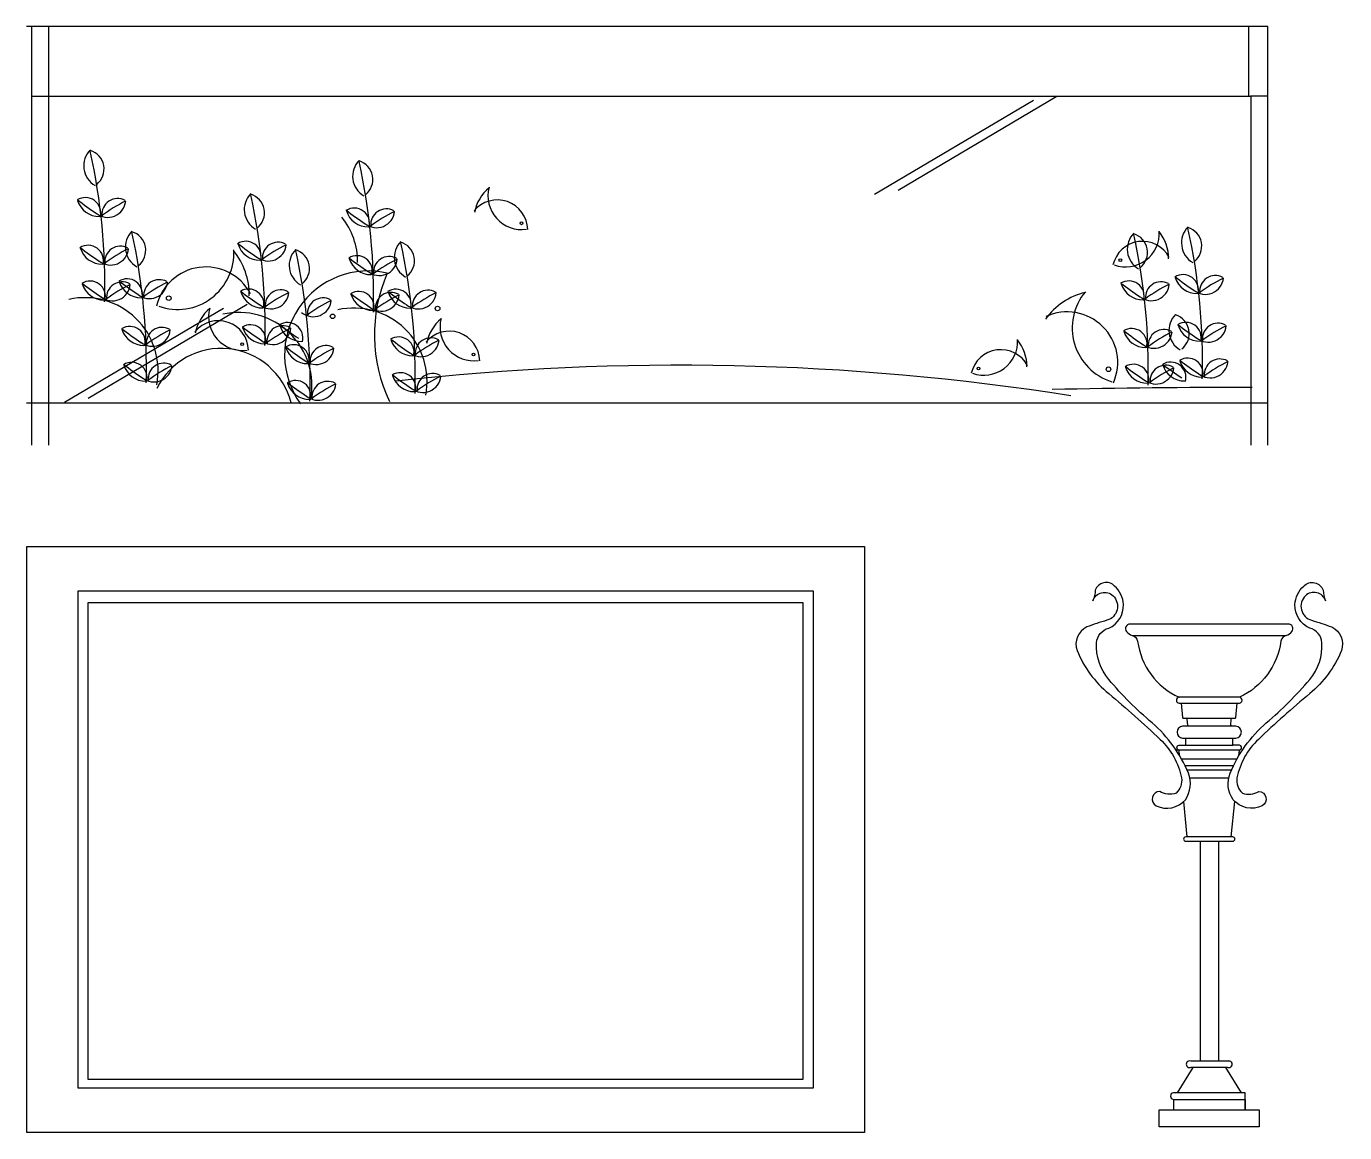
# Model space of a CAD drawing. Extents: x -42728 to 99010, y -18674 to 47645.
# Drawn here: x 60317 to 61891, y 5650 to 6971 of the extents above; entities that cross this region are included whole.
import ezdxf

# ---------------------------------------------------------------- set-up
doc = ezdxf.new("R2010")
doc.units = 0
doc.header["$LTSCALE"] = 100
doc.header["$MEASUREMENT"] = 0
doc.layers.get('0').update_dxf_attribs({"linetype": 'CONTINUOUS'})
doc.layers.add('9', color=9, linetype='CONTINUOUS')
doc.layers.add('PUB_TEXT', color=7, linetype='CONTINUOUS')

# ---------------------------------------------------------------- blocks, each defined once
blk = doc.blocks.new('鱼缸')
at = {"color": 9}
blk.add_line((1476.2, 50), (-6.2, 50), dxfattribs=at)
blk.add_line((0, 0), (0, 0))
at = {"layer": '9'}
for p, q in [((1453.7, 415.8), (1453.7, 500.1)), ((1196.3, 411.6), (1006.4, 299.2)), ((1224.4, 416.3), (1034.6, 303.9)), ((1455.5, 417.2), (1476.2, 417.2)), ((229.3, 163.3), (39.4, 50.9)), ((257.4, 168), (67.6, 55.6))]:
    blk.add_line(p, q, dxfattribs=at)
for points in [[(1476.2, 0), (1476.2, 500.1), (-6.2, 500.1)], [(0, 500.1), (0, 0)], [(13.8, 500.1), (13.8, 500)], [(20, 500.1), (20, 0)], [(1456.2, 0), (1456.2, 416.2), (0, 416.2)]]:
    blk.add_lwpolyline(points, dxfattribs=at)
at = {"layer": '9', "color": 30}
for centre, radius in [((585.1, 264.9), 1.64), ((163.8, 175.5), 2.74), ((251.6, 120.7), 1.64), ((527.8, 108.2), 1.64)]:
    blk.add_circle(centre, radius, dxfattribs=at)
at = {"layer": '9', "color": 220}
for centre, radius in [((1300.1, 220.9), 1.64), ((1130.8, 91.6), 1.64), ((1286, 90.6), 2.74)]:
    blk.add_circle(centre, radius, dxfattribs=at)
at = {"layer": '9', "color": 3}
for centre in [(484.8, 163.1), (359.4, 153.8)]:
    blk.add_circle(centre, 2.74, dxfattribs=at)
for centre, radius, start, end in [((89.3, 333.5), 27, 135.1409, 240.0603), ((63.2, 329.6), 23.3, 308.5363, 72.7986), ((-653, 192), 740.4, 358.391, 12.4131), ((410.3, 321), 27, 135.1409, 240.0603), ((384.2, 317.2), 23.3, 308.5363, 72.7986), ((-332, 179.5), 740.4, 358.391, 12.4131), ((280.9, 281.3), 27, 135.1409, 240.0603), ((254.8, 277.4), 23.3, 308.5363, 72.7986), ((64.2, 277.2), 18.4, 345.405, 122.2796), ((307.3, 622.3), 415, 232.5064, 236.3734), ((81, 300.3), 27.3, 197.0271, 270.4315), ((91, 293.5), 21.5, 229.6201, 354.6382), ((198.3, 118.8), 192.9, 116.478, 126.4897), ((102.7, 275.8), 18.7, 61.4184, 186.3129), ((-461.4, 139.7), 740.4, 358.391, 12.4131), ((385.2, 264.7), 18.4, 345.405, 122.2796), ((628.3, 609.8), 415, 232.5064, 236.3734), ((402, 287.9), 27.3, 197.0271, 270.4315), ((412, 281.1), 21.5, 229.6201, 354.6382), ((519.3, 106.4), 192.9, 116.478, 126.4897), ((423.7, 263.4), 18.7, 61.4184, 186.3129), ((139, 236.5), 27, 135.1409, 240.0603), ((113, 232.6), 23.3, 308.5363, 72.7986), ((-603.3, 95), 740.4, 358.391, 12.4131), ((1335.4, 234), 27, 135.1409, 240.0603), ((1309.3, 230.1), 23.3, 308.5363, 72.7986), ((1400.1, 241.5), 27, 135.1409, 240.0603), ((1374, 237.6), 23.3, 308.5363, 72.7986), ((657.8, 100), 740.4, 358.391, 12.4131), ((67.5, 220.2), 18.4, 345.405, 122.2796), ((106, 218.9), 18.7, 61.4184, 186.3129), ((255.8, 225), 18.4, 345.405, 122.2796), ((498.9, 570.1), 415, 232.5064, 236.3734), ((272.6, 248.1), 27.3, 197.0271, 270.4315), ((282.6, 241.3), 21.5, 229.6201, 354.6382), ((389.9, 66.6), 192.9, 116.478, 126.4897), ((294.3, 223.6), 18.7, 61.4184, 186.3129), ((460.1, 224.1), 27, 135.1409, 240.0603), ((434, 220.2), 23.3, 308.5363, 72.7986), ((-282.2, 82.6), 740.4, 358.391, 12.4131), ((593.1, 92.5), 740.4, 358.391, 12.4131), ((310.6, 565.3), 415, 232.5064, 236.3734), ((84.3, 243.4), 27.3, 197.0271, 270.4315), ((94.3, 236.5), 21.5, 229.6201, 354.6382), ((201.6, 61.9), 192.9, 116.478, 126.4897), ((334.6, 214.7), 27, 135.1409, 240.0603), ((308.6, 210.9), 23.3, 308.5363, 72.7986), ((-407.7, 73.2), 740.4, 358.391, 12.4131), ((388.5, 207.8), 18.4, 345.405, 122.2796), ((631.6, 552.9), 415, 232.5064, 236.3734), ((405.3, 230.9), 27.3, 197.0271, 270.4315), ((415.3, 224.1), 21.5, 229.6201, 354.6382), ((522.6, 49.4), 192.9, 116.478, 126.4897), ((427, 206.5), 18.7, 61.4184, 186.3129), ((69.7, 177.5), 18.4, 345.405, 122.2796), ((312.8, 522.6), 415, 232.5064, 236.3734), ((86.5, 200.6), 27.3, 197.0271, 270.4315), ((96.5, 193.8), 21.5, 229.6201, 354.6382), ((203.8, 19.2), 192.9, 116.478, 126.4897), ((108.2, 176.2), 18.7, 61.4184, 186.3129), ((114, 180.2), 18.4, 345.405, 122.2796), ((357.1, 525.3), 415, 232.5064, 236.3734), ((130.7, 203.3), 27.3, 197.0271, 270.4315), ((140.8, 196.5), 21.5, 229.6201, 354.6382), ((248.1, 21.8), 192.9, 116.478, 126.4897), ((152.5, 178.9), 18.7, 61.4184, 186.3129), ((1310.3, 177.7), 18.4, 345.405, 122.2796), ((1553.4, 522.8), 415, 232.5064, 236.3734), ((1327.1, 200.8), 27.3, 197.0271, 270.4315), ((1337.1, 194), 21.5, 229.6201, 354.6382), ((1444.4, 19.4), 192.9, 116.478, 126.4897), ((1348.8, 176.4), 18.7, 61.4184, 186.3129), ((1375, 185.2), 18.4, 345.405, 122.2796), ((1618.1, 530.3), 415, 232.5064, 236.3734), ((1391.8, 208.3), 27.3, 197.0271, 270.4315), ((1401.8, 201.5), 21.5, 229.6201, 354.6382), ((1509.1, 26.8), 192.9, 116.478, 126.4897), ((1413.5, 183.8), 18.7, 61.4184, 186.3129), ((259.1, 168), 18.4, 345.405, 122.2796), ((502.2, 513.1), 415, 232.5064, 236.3734), ((275.9, 191.1), 27.3, 197.0271, 270.4315), ((285.9, 184.3), 21.5, 229.6201, 354.6382), ((393.2, 9.7), 192.9, 116.478, 126.4897), ((297.6, 166.7), 18.7, 61.4184, 186.3129), ((348, 157.1), 18.7, 61.4184, 186.3129), ((390.7, 165.1), 18.4, 345.405, 122.2796), ((633.8, 510.2), 415, 232.5064, 236.3734), ((407.5, 188.2), 27.3, 197.0271, 270.4315), ((417.5, 181.4), 21.5, 229.6201, 354.6382), ((524.8, 6.7), 192.9, 116.478, 126.4897), ((429.2, 163.7), 18.7, 61.4184, 186.3129), ((435, 167.8), 18.4, 345.405, 122.2796), ((678.1, 512.9), 415, 232.5064, 236.3734), ((451.8, 190.9), 27.3, 197.0271, 270.4315), ((461.8, 184.1), 21.5, 229.6201, 354.6382), ((569.1, 9.4), 192.9, 116.478, 126.4897), ((473.5, 166.4), 18.7, 61.4184, 186.3129), ((336.4, 174.8), 21.5, 229.6201, 354.6382), ((443.7, 0.1), 192.9, 116.478, 126.4897), ((261.3, 125.3), 18.4, 345.405, 122.2796), ((299.8, 124), 18.7, 61.4184, 186.3129), ((305.6, 128), 18.4, 345.405, 122.2796), ((548.7, 473.1), 415, 232.5064, 236.3734), ((322.4, 151.1), 27.3, 197.0271, 270.4315), ((1385.1, 137), 27, 135.1409, 240.0603), ((1359.1, 133.2), 23.3, 308.5363, 72.7986), ((1378.3, 128.2), 18.4, 345.405, 122.2796), ((1621.4, 473.3), 415, 232.5064, 236.3734), ((1395.1, 151.4), 27.3, 197.0271, 270.4315), ((1405.1, 144.5), 21.5, 229.6201, 354.6382), ((1512.4, -30.1), 192.9, 116.478, 126.4897), ((1416.8, 126.9), 18.7, 61.4184, 186.3129), ((117.3, 123.3), 18.4, 345.405, 122.2796), ((360.4, 468.3), 415, 232.5064, 236.3734), ((134, 146.4), 27.3, 197.0271, 270.4315), ((144.1, 139.6), 21.5, 229.6201, 354.6382), ((251.4, -35.1), 192.9, 116.478, 126.4897), ((155.7, 121.9), 18.7, 61.4184, 186.3129), ((504.4, 470.4), 415, 232.5064, 236.3734), ((278.1, 148.4), 27.3, 197.0271, 270.4315), ((288.1, 141.6), 21.5, 229.6201, 354.6382), ((395.4, -33.1), 192.9, 116.478, 126.4897), ((438.3, 110.8), 18.4, 345.405, 122.2796), ((681.4, 455.9), 415, 232.5064, 236.3734), ((455, 134), 27.3, 197.0271, 270.4315), ((476.8, 109.5), 18.7, 61.4184, 186.3129), ((1313.6, 120.8), 18.4, 345.405, 122.2796), ((1556.7, 465.9), 415, 232.5064, 236.3734), ((1330.3, 143.9), 27.3, 197.0271, 270.4315), ((1340.4, 137.1), 21.5, 229.6201, 354.6382), ((1447.7, -37.6), 192.9, 116.478, 126.4897), ((1352.1, 119.4), 18.7, 61.4184, 186.3129), ((312.9, 101.5), 18.4, 345.405, 122.2796), ((556, 446.6), 415, 232.5064, 236.3734), ((329.6, 124.6), 27.3, 197.0271, 270.4315), ((339.7, 117.8), 21.5, 229.6201, 354.6382), ((447, -56.9), 192.9, 116.478, 126.4897), ((351.3, 100.2), 18.7, 61.4184, 186.3129), ((465.1, 127.1), 21.5, 229.6201, 354.6382), ((572.4, -47.5), 192.9, 116.478, 126.4897), ((119.5, 80.5), 18.4, 345.405, 122.2796), ((362.6, 425.6), 415, 232.5064, 236.3734), ((136.2, 103.7), 27.3, 197.0271, 270.4315), ((146.3, 96.9), 21.5, 229.6201, 354.6382), ((253.6, -77.8), 192.9, 116.478, 126.4897), ((157.9, 79.2), 18.7, 61.4184, 186.3129), ((1315.8, 78.1), 18.4, 345.405, 122.2796), ((1354.3, 76.7), 18.7, 61.4184, 186.3129), ((1360.1, 80.7), 18.4, 345.405, 122.2796), ((1603.2, 425.8), 415, 232.5064, 236.3734), ((1376.8, 103.9), 27.3, 197.0271, 270.4315), ((1380.5, 85.5), 18.4, 345.405, 122.2796), ((1623.6, 430.6), 415, 232.5064, 236.3734), ((1397.2, 108.6), 27.3, 197.0271, 270.4315), ((1407.3, 101.8), 21.5, 229.6201, 354.6382), ((1514.6, -72.8), 192.9, 116.478, 126.4897), ((1419, 84.2), 18.7, 61.4184, 186.3129), ((440.5, 68.1), 18.4, 345.405, 122.2796), ((683.6, 413.2), 415, 232.5064, 236.3734), ((457.2, 91.2), 27.3, 197.0271, 270.4315), ((467.3, 84.4), 21.5, 229.6201, 354.6382), ((574.6, -90.3), 192.9, 116.478, 126.4897), ((479, 66.8), 18.7, 61.4184, 186.3129), ((1558.9, 423.1), 415, 232.5064, 236.3734), ((1332.5, 101.2), 27.3, 197.0271, 270.4315), ((1342.6, 94.4), 21.5, 229.6201, 354.6382), ((1449.9, -80.3), 192.9, 116.478, 126.4897), ((315.1, 58.8), 18.4, 345.405, 122.2796), ((558.2, 403.9), 415, 232.5064, 236.3734), ((331.8, 81.9), 27.3, 197.0271, 270.4315), ((341.9, 75.1), 21.5, 229.6201, 354.6382), ((449.2, -99.6), 192.9, 116.478, 126.4897), ((353.5, 57.5), 18.7, 61.4184, 186.3129)]:
    blk.add_arc(centre, radius, start, end, dxfattribs=at)
at = {"layer": '9', "color": 30}
for centre, radius, start, end in [((577.9, 268.8), 49.8, 129.2149, 169.435), ((585.3, 297.8), 40.4, 165.3909, 278.0532), ((556.3, 256.6), 36.2, 1.4545, 140.508), ((174.2, 229.3), 67.3, 250.5166, 3.179), ((176.8, 179.6), 83.1, 359.1349, 39.355), ((208.1, 152.5), 60.3, 28.0618, 167.1153), ((244.4, 124.6), 49.8, 129.2149, 169.435), ((251.8, 153.5), 40.4, 165.3909, 278.0532), ((222.8, 112.4), 36.2, 1.4545, 140.508), ((520.6, 112.2), 49.8, 129.2149, 169.435), ((528.1, 141.1), 40.4, 165.3909, 278.0532), ((499, 99.9), 36.2, 1.4545, 140.508)]:
    blk.add_arc(centre, radius, start, end, dxfattribs=at)
at = {"layer": '9'}
for centre, radius, start, end in [((306.2, 219.4), 83.1, 359.1349, 39.355), ((402.1, 108), 100, 76.147, 215.9508), ((594.5, 131.8), 185.1, 156.6339, 205.4897), ((63.7, 88.7), 87.4, 348.9436, 102.6721), ((247.4, 71), 87.4, 348.9436, 102.6721), ((384.8, 76.3), 87.4, 348.9436, 102.6721), ((226.5, 29.6), 85.9, 14.2067, 153.6794), ((773.7, -2921.5), 3016.9, 81.0876, 96.437), ((1448.9, -10571.7), 10640.6, 89.9531, 91.23957)]:
    blk.add_arc(centre, radius, start, end, dxfattribs=at)
at = {"layer": '9', "color": 220}
for centre, radius, start, end in [((1306.3, 253.2), 40.4, 250.5166, 3.179), ((1307.9, 223.4), 49.8, 359.1349, 39.355), ((1326.6, 207.1), 36.2, 28.0618, 167.1153), ((1278, 101.7), 83.1, 103.747, 143.9671), ((1310, 139.9), 67.3, 139.923, 252.5854), ((1236.7, 98.8), 60.3, 335.9867, 115.0402), ((1137.1, 123.9), 40.4, 250.5166, 3.179), ((1157.4, 77.8), 36.2, 28.0618, 167.1153), ((1138.7, 94.1), 49.8, 359.1349, 39.355)]:
    blk.add_arc(centre, radius, start, end, dxfattribs=at)
blk = doc.blocks.new('A$C211E5192')
for p, q in [((0, 700), (1000.4, 700)), ((0, 0), (0, 700)), ((1000.4, 700), (1000.4, 0)), ((61.2, 646.9), (938.9, 646.9)), ((61.2, 53.1), (61.2, 646.9)), ((938.9, 646.9), (938.9, 53.1)), ((73.4, 633.2), (926.7, 633.2)), ((73.4, 63.5), (73.4, 633.2)), ((926.7, 633.2), (926.7, 63.5)), ((926.7, 63.5), (73.4, 63.5)), ((938.9, 53.1), (61.2, 53.1)), ((1000.4, 0), (0, 0))]:
    blk.add_line(p, q)
blk = doc.blocks.new('A$C31160F4C')
at = {"ltscale": 0.15}
for points in [[(35.7, 604.9, 0.021864), (11.6, 596.9, 0.381537), (0, 568.8, 0.124227), (37.9, 517.4, -0.013495), (99.2, 462.7, -0.155175), (124.7, 416.8, -0.248021), (118.3, 398.5, -0.235206), (98.7, 400.6, 0.755623), (94.5, 383.4, 0.343097), (129.3, 390.6, 0.249698), (132.9, 422.4, 0.116475), (89.7, 482.4, -0.04179), (37.9, 534.2, -0.192433), (23.3, 578, -0.329551), (37.9, 595.5, 0.302812), (55.4, 623.6, 0.198066), (44.9, 645.8, 0.558717), (21.8, 640.7, -0.085515), (18.9, 628.3, -0.550065), (43, 634.1, -0.577769)], [(260.2, 623.6, -0.198066), (270.7, 645.8, -0.558717), (293.8, 640.7, 0.085515), (296.8, 628.3, 0.550065), (272.7, 634.1, 0.577769), (280, 604.9, -0.021864), (304.1, 596.9, -0.381537), (315.7, 568.8, -0.124227), (277.8, 517.4, 0.013495), (216.5, 462.7, 0.155175), (190.9, 416.8, 0.248021), (197.4, 398.5, 0.235206), (217, 400.6, -0.755623), (221.1, 383.4, -0.343097), (186.4, 390.6, -0.249698), (182.8, 422.4, -0.116475), (226, 482.4, 0.04179), (277.8, 534.2, 0.192433), (292.4, 578, 0.329551), (277.8, 595.5, -0.302812)], [(185.9, 346.2), (129.7, 346.2, 0.993353), (129.7, 341), (185.9, 341, 0.993353)], [(200.6, 40.7), (115, 40.7, 0.867742), (115, 32.8), (200.6, 32.8), (200.6, 20.2)]]:
    blk.add_lwpolyline(points, format="xyb", close=True, dxfattribs=at)
for points in [[(256.6, 591.5, 0.630423), (252.3, 600.3), (63.3, 600.3, 0.630423), (59.1, 591.5)], [(59.1, 591.5, 0.149136), (65.9, 586.8), (249.8, 586.8, 0.269354), (243.3, 579.9, -0.25724), (193.9, 512.9), (121.8, 512.9, 0.884066), (121.8, 505.8), (193.9, 505.8, 0.884066), (193.9, 512.9)], [(65.9, 586.8, -0.269354), (72.3, 579.9, 0.25724), (121.8, 512.9, 0.25724)], [(249.8, 586.8, 0.149136), (256.6, 591.5, 0.149136)], [(184.7, 478.6), (131, 478.6), (125.9, 478.6, 0.886956), (125.9, 464), (129.5, 464), (129.5, 455.8), (186.1, 455.8), (186.1, 464), (189.7, 464, 0.886956), (189.7, 478.6), (184.7, 478.6, -0.439644), (183.6, 479.8), (184.2, 486.9, -0.389232), (185.3, 487.9), (188.5, 487.9, 0.3854), (189.6, 488.9), (191.3, 505.8)], [(124.4, 505.8), (126.1, 488.9, 0.3854), (127.1, 487.9), (130.4, 487.9), (185.3, 487.9)], [(131, 478.6, 0.439644), (132.1, 479.8), (131.5, 486.9, 0.389232), (130.4, 487.9, 0.389232)], [(122.4, 443.2), (121.9, 449.8, -0.91158), (121.9, 455.8), (129.5, 455.8)], [(193.8, 449.8, 0.91158), (193.8, 455.8), (186.1, 455.8)], [(135.6, 78.6, 1.366565), (135.6, 70.9, 1.366565)], [(180.1, 70.9, 1.366565), (180.1, 78.6, 1.366565)]]:
    blk.add_lwpolyline(points, format="xyb", dxfattribs=at)
for points in [[(129.5, 464), (186.1, 464)], [(193.2, 443.2), (193.8, 449.8), (118.3, 449.8)], [(190.8, 439), (124.9, 439)], [(186.7, 431.2), (128.9, 431.2)], [(184.3, 426), (131.4, 426)], [(181, 416.3), (134.7, 416.3)], [(131.6, 346.2), (127.3, 388.5)], [(184.1, 346.2), (188.4, 388.5)], [(146.9, 341), (146.9, 78.6)], [(168.7, 341), (168.7, 78.6)], [(138.4, 70.9), (119.7, 40.7)], [(182.6, 78.6), (135.7, 78.6)], [(179.7, 70.9), (135.7, 70.9)], [(177.2, 70.9), (196, 40.7)], [(115, 32.8), (115, 20.2)]]:
    blk.add_lwpolyline(points, dxfattribs=at)
blk.add_lwpolyline([(217.4, 20.2), (217.4, 0), (98.2, 0), (98.2, 20.2)], close=True, dxfattribs=at)

msp = doc.modelspace()

# ---------------------------------------------------------------- block references
for name, p in [('A$C211E5192', (60317.54865, 5650.17255)), ('A$C31160F4C', (61571.69064, 5657.09917))]:
    msp.add_blockref(name, p)
at = {"layer": 'PUB_TEXT', "color": 3}
msp.add_blockref('鱼缸', (60323.26942, 6471.16288), dxfattribs=at)

doc.saveas('drawing.dxf')
